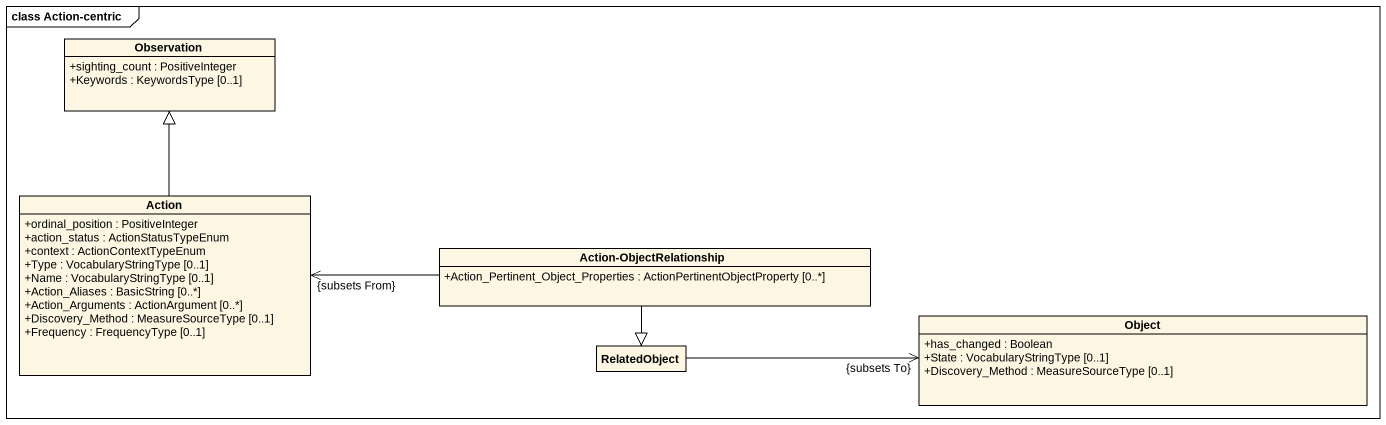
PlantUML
@startuml
mainframe class Action-centric
hide circle
hide empty members
skinparam classAttributeIconSize 0
class Observation {
  +sighting_count : PositiveInteger
  +Keywords : KeywordsType [0..1]
}
class "Action" as Action_ {
  +ordinal_position : PositiveInteger
  +action_status : ActionStatusTypeEnum
  +context : ActionContextTypeEnum
  +Type : VocabularyStringType [0..1]
  +Name : VocabularyStringType [0..1]
  +Action_Aliases : BasicString [0..*]
  +Action_Arguments : ActionArgument [0..*]
  +Discovery_Method : MeasureSourceType [0..1]
  +Frequency : FrequencyType [0..1]
}
class "Action-ObjectRelationship" as Action_ObjectRelationship {
  +Action_Pertinent_Object_Properties : ActionPertinentObjectProperty [0..*]
}
class RelatedObject
class "Object" as Object_ {
  +has_changed : Boolean
  +State : VocabularyStringType [0..1]
  +Discovery_Method : MeasureSourceType [0..1]
}
Action_ -up-|> Observation
Action_ObjectRelationship -left-> "{subsets From}" Action_
Action_ObjectRelationship --|> RelatedObject
RelatedObject -right-> "{subsets To}" Object_
@enduml
